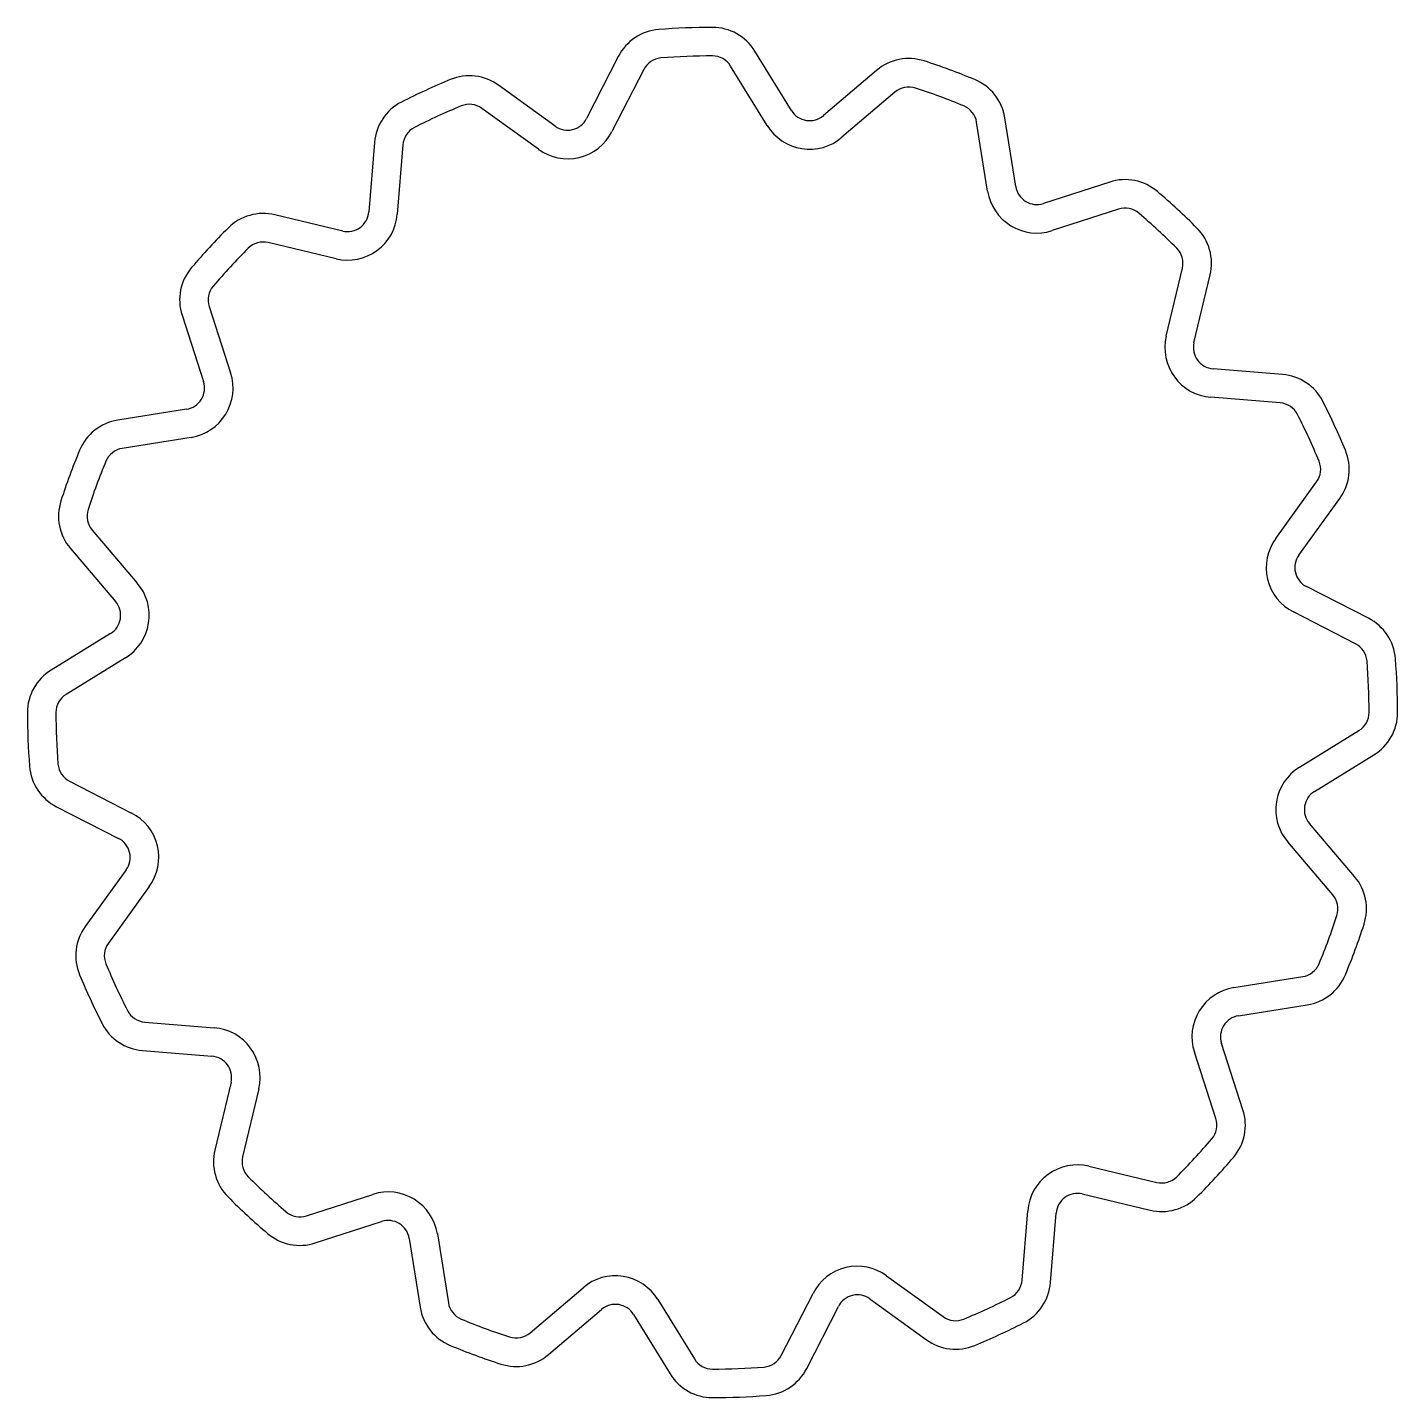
# Model space of a CAD drawing. Header units: metres. Extents: x -24 to 24, y -24 to 24.
import ezdxf

# ---------------------------------------------------------------- set-up
doc = ezdxf.new("R2010")
doc.units = ezdxf.units.M

msp = doc.modelspace()

# ---------------------------------------------------------------- linework, layer by layer
at = {"layer": 'PARAMETRIX'}
for p, q in [((2.7662, 21.0877), (1.4875, 23.1682)), ((-3.3007, 22.9801), (-4.4122, 20.8056)), ((1.9143, 20.5641), (0.6356, 22.6446)), ((-2.4103, 22.5249), (-3.5218, 20.3505)), ((5.7446, 22.494), (3.8856, 20.9104)), ((-5.5142, 20.5411), (-7.4918, 21.9739)), ((6.3931, 21.7327), (4.534, 20.1491)), ((-6.1009, 19.7313), (-8.0785, 21.1641)), ((9.6381, 18.2661), (9.2529, 20.6777)), ((10.6256, 18.4239), (10.2404, 20.8354)), ((-11.8436, 19.9677), (-12.0383, 17.5334)), ((-10.8467, 19.8879), (-11.0415, 17.4536)), ((13.9154, 18.5833), (11.5919, 17.8317)), ((-12.9552, 16.8673), (-15.3306, 17.4343)), ((14.2232, 17.6319), (11.8996, 16.8803)), ((-13.1874, 15.8946), (-15.5627, 16.4616)), ((15.8946, 13.1874), (16.4616, 15.5627)), ((16.8673, 12.9552), (17.4343, 15.3306)), ((-17.6319, 14.2232), (-16.8803, 11.8996)), ((-18.5833, 13.9154), (-17.8317, 11.5919)), ((19.9677, 11.8436), (17.5334, 12.0383)), ((19.8879, 10.8467), (17.4536, 11.0415)), ((-18.4239, 10.6256), (-20.8354, 10.2404)), ((-18.2661, 9.6381), (-20.6777, 9.2529)), ((19.7313, 6.1009), (21.1641, 8.0785)), ((20.5411, 5.5142), (21.9739, 7.4918)), ((-21.7327, 6.3931), (-20.1491, 4.534)), ((-22.494, 5.7446), (-20.9104, 3.8856)), ((22.9801, 3.3007), (20.8056, 4.4122)), ((22.5249, 2.4103), (20.3505, 3.5218)), ((-21.0877, 2.7662), (-23.1682, 1.4875)), ((-20.5641, 1.9143), (-22.6446, 0.6356)), ((20.5641, -1.9143), (22.6446, -0.6356)), ((21.0877, -2.7662), (23.1682, -1.4875)), ((-22.5249, -2.4103), (-20.3505, -3.5218)), ((-22.9801, -3.3007), (-20.8056, -4.4122)), ((22.494, -5.7446), (20.9104, -3.8856)), ((21.7327, -6.3931), (20.1491, -4.534)), ((-20.5411, -5.5142), (-21.9739, -7.4918)), ((-19.7313, -6.1009), (-21.1641, -8.0785)), ((18.2661, -9.6381), (20.6777, -9.2529)), ((18.4239, -10.6256), (20.8354, -10.2404)), ((-19.8879, -10.8467), (-17.4536, -11.0415)), ((-19.9677, -11.8436), (-17.5334, -12.0383)), ((17.6319, -14.2232), (16.8803, -11.8996)), ((18.5833, -13.9154), (17.8317, -11.5919)), ((-16.8673, -12.9552), (-17.4343, -15.3306)), ((-15.8946, -13.1874), (-16.4616, -15.5627)), ((13.1874, -15.8946), (15.5627, -16.4616)), ((-14.2232, -17.6319), (-11.8996, -16.8803)), ((12.9552, -16.8673), (15.3306, -17.4343)), ((10.8467, -19.8879), (11.0415, -17.4536)), ((11.8436, -19.9677), (12.0383, -17.5334)), ((-13.9154, -18.5833), (-11.5919, -17.8317)), ((-10.6256, -18.4239), (-10.2404, -20.8354)), ((-9.6381, -18.2661), (-9.2529, -20.6777)), ((-6.3931, -21.7327), (-4.534, -20.1491)), ((6.1009, -19.7313), (8.0785, -21.1641)), ((-1.9143, -20.5641), (-0.6356, -22.6446)), ((2.4103, -22.5249), (3.5218, -20.3505)), ((5.5142, -20.5411), (7.4918, -21.9739)), ((-5.7446, -22.494), (-3.8856, -20.9104)), ((-2.7662, -21.0877), (-1.4875, -23.1682)), ((3.3007, -22.9801), (4.4122, -20.8056))]:
    msp.add_line(p, q, dxfattribs=at)
for centre, radius, start, end in [((0, 0), 24, 90, 94.5), ((0, 22.254), 1.746, 31.5749, 90), ((-1.746, 22.1854), 1.746, 94.5, 152.9251), ((-1.746, 22.1854), 0.746, 94.5, 152.9251), ((0, 0), 23, 90, 94.5), ((0, 22.254), 0.746, 31.5749, 90), ((6.8769, 21.1648), 1.746, 72, 130.4251), ((0, 0), 24, 67.5, 72), ((0, 0), 24, 112.5, 117), ((-8.5162, 20.56), 1.746, 54.0749, 112.5), ((8.5162, 20.56), 1.746, 9.0749, 67.5), ((6.8769, 21.1648), 0.746, 72, 130.4251), ((0, 0), 23, 67.5, 72), ((-10.1031, 19.8284), 1.746, 117, 175.4251), ((0, 0), 23, 112.5, 117), ((-8.5162, 20.56), 0.746, 54.0749, 112.5), ((8.5162, 20.56), 0.746, 9.0749, 67.5), ((-5.0765, 21.1452), 0.746, 234.0749, 332.9251), ((3.4018, 21.4783), 0.746, 211.5749, 310.4251), ((-10.1031, 19.8284), 0.746, 117, 175.4251), ((-5.0765, 21.1452), 1.746, 234.0749, 332.9251), ((3.4018, 21.4783), 1.746, 211.5749, 310.4251), ((11.3623, 18.5415), 1.746, 189.0749, 287.9251), ((11.3623, 18.5415), 0.746, 189.0749, 287.9251), ((14.4528, 16.9221), 1.746, 49.5, 107.9251), ((0, 0), 24, 45, 49.5), ((-15.7359, 15.7359), 1.746, 76.5749, 135), ((-12.782, 17.5929), 1.746, 256.5749, 355.4251), ((-12.782, 17.5929), 0.746, 256.5749, 355.4251), ((14.4528, 16.9221), 0.746, 49.5, 107.9251), ((0, 0), 23, 45, 49.5), ((0, 0), 24, 135, 139.5), ((15.7359, 15.7359), 1.746, 346.5749, 45), ((-15.7359, 15.7359), 0.746, 76.5749, 135), ((0, 0), 23, 135, 139.5), ((15.7359, 15.7359), 0.746, 346.5749, 45), ((-16.9221, 14.4528), 1.746, 139.5, 197.9251), ((-16.9221, 14.4528), 0.746, 139.5, 197.9251), ((17.5929, 12.782), 1.746, 166.5749, 265.4251), ((17.5929, 12.782), 0.746, 166.5749, 265.4251), ((-18.5415, 11.3623), 0.746, 279.0749, 17.9251), ((-18.5415, 11.3623), 1.746, 279.0749, 17.9251), ((19.8284, 10.1031), 1.746, 27, 85.4251), ((19.8284, 10.1031), 0.746, 27, 85.4251), ((0, 0), 24, 22.5, 27), ((-20.56, 8.5162), 1.746, 99.0749, 157.5), ((0, 0), 23, 22.5, 27), ((0, 0), 24, 157.5, 162), ((-20.56, 8.5162), 0.746, 99.0749, 157.5), ((20.56, 8.5162), 1.746, 324.0749, 22.5), ((0, 0), 23, 157.5, 162), ((20.56, 8.5162), 0.746, 324.0749, 22.5), ((-21.1648, 6.8769), 1.746, 162, 220.4251), ((-21.1648, 6.8769), 0.746, 162, 220.4251), ((21.1452, 5.0765), 1.746, 144.0749, 242.9251), ((21.1452, 5.0765), 0.746, 144.0749, 242.9251), ((-21.4783, 3.4018), 1.746, 301.5749, 40.4251), ((-21.4783, 3.4018), 0.746, 301.5749, 40.4251), ((22.1854, 1.746), 1.746, 4.5, 62.9251), ((22.1854, 1.746), 0.746, 4.5, 62.9251), ((-22.254, 0), 1.746, 121.5749, 180), ((0, 0), 23, 360, 4.5), ((0, 0), 24, 0, 4.5), ((-22.254, 0), 0.746, 121.5749, 180), ((0, 0), 24, 180, 184.5), ((0, 0), 23, 180, 184.5), ((22.254, 0), 0.746, 301.5749, 0), ((22.254, 0), 1.746, 301.5749, 360), ((-22.1854, -1.746), 1.746, 184.5, 242.9251), ((-22.1854, -1.746), 0.746, 184.5, 242.9251), ((21.4783, -3.4018), 1.746, 121.5749, 220.4251), ((21.4783, -3.4018), 0.746, 121.5749, 220.4251), ((-21.1452, -5.0765), 1.746, 324.0749, 62.9251), ((-21.1452, -5.0765), 0.746, 324.0749, 62.9251), ((21.1648, -6.8769), 1.746, 342, 40.4251), ((21.1648, -6.8769), 0.746, 342, 40.4251), ((0, 0), 23, 337.5, 342), ((-20.56, -8.5162), 1.746, 144.0749, 202.5), ((0, 0), 24, 337.5, 342), ((-20.56, -8.5162), 0.746, 144.0749, 202.5), ((0, 0), 23, 202.5, 207), ((20.56, -8.5162), 0.746, 279.0749, 337.5), ((0, 0), 24, 202.5, 207), ((20.56, -8.5162), 1.746, 279.0749, 337.5), ((18.5415, -11.3623), 1.746, 99.0749, 197.9251), ((-19.8284, -10.1031), 0.746, 207, 265.4251), ((-19.8284, -10.1031), 1.746, 207, 265.4251), ((18.5415, -11.3623), 0.746, 99.0749, 197.9251), ((-17.5929, -12.782), 1.746, 346.5749, 85.4251), ((-17.5929, -12.782), 0.746, 346.5749, 85.4251), ((16.9221, -14.4528), 1.746, 319.5, 17.9251), ((16.9221, -14.4528), 0.746, 319.5, 17.9251), ((-15.7359, -15.7359), 1.746, 166.5749, 225), ((0, 0), 23, 315, 319.5), ((-15.7359, -15.7359), 0.746, 166.5749, 225), ((0, 0), 24, 315, 319.5), ((0, 0), 23, 225, 229.5), ((12.782, -17.5929), 1.746, 76.5749, 175.4251), ((15.7359, -15.7359), 0.746, 256.5749, 315), ((-11.3623, -18.5415), 1.746, 9.0749, 107.9251), ((0, 0), 24, 225, 229.5), ((12.782, -17.5929), 0.746, 76.5749, 175.4251), ((15.7359, -15.7359), 1.746, 256.5749, 315), ((-14.4528, -16.9221), 0.746, 229.5, 287.9251), ((-11.3623, -18.5415), 0.746, 9.0749, 107.9251), ((-14.4528, -16.9221), 1.746, 229.5, 287.9251), ((5.0765, -21.1452), 1.746, 54.0749, 152.9251), ((-3.4018, -21.4783), 1.746, 31.5749, 130.4251), ((10.1031, -19.8284), 0.746, 297, 355.4251), ((10.1031, -19.8284), 1.746, 297, 355.4251), ((5.0765, -21.1452), 0.746, 54.0749, 152.9251), ((0, 0), 23, 292.5, 297), ((-8.5162, -20.56), 1.746, 189.0749, 247.5), ((-8.5162, -20.56), 0.746, 189.0749, 247.5), ((-3.4018, -21.4783), 0.746, 31.5749, 130.4251), ((0, 0), 23, 247.5, 252), ((8.5162, -20.56), 0.746, 234.0749, 292.5), ((0, 0), 24, 292.5, 297), ((-6.8769, -21.1648), 0.746, 252, 310.4251), ((8.5162, -20.56), 1.746, 234.0749, 292.5), ((0, 0), 24, 247.5, 252), ((-6.8769, -21.1648), 1.746, 252, 310.4251), ((1.746, -22.1854), 0.746, 274.5, 332.9251), ((0, -22.254), 0.746, 211.5749, 270), ((0, 0), 23, 270, 274.5), ((1.746, -22.1854), 1.746, 274.5, 332.9251), ((0, -22.254), 1.746, 211.5749, 270), ((0, 0), 24, 270, 274.5)]:
    msp.add_arc(centre, radius, start, end, dxfattribs=at)

doc.saveas('drawing.dxf')
